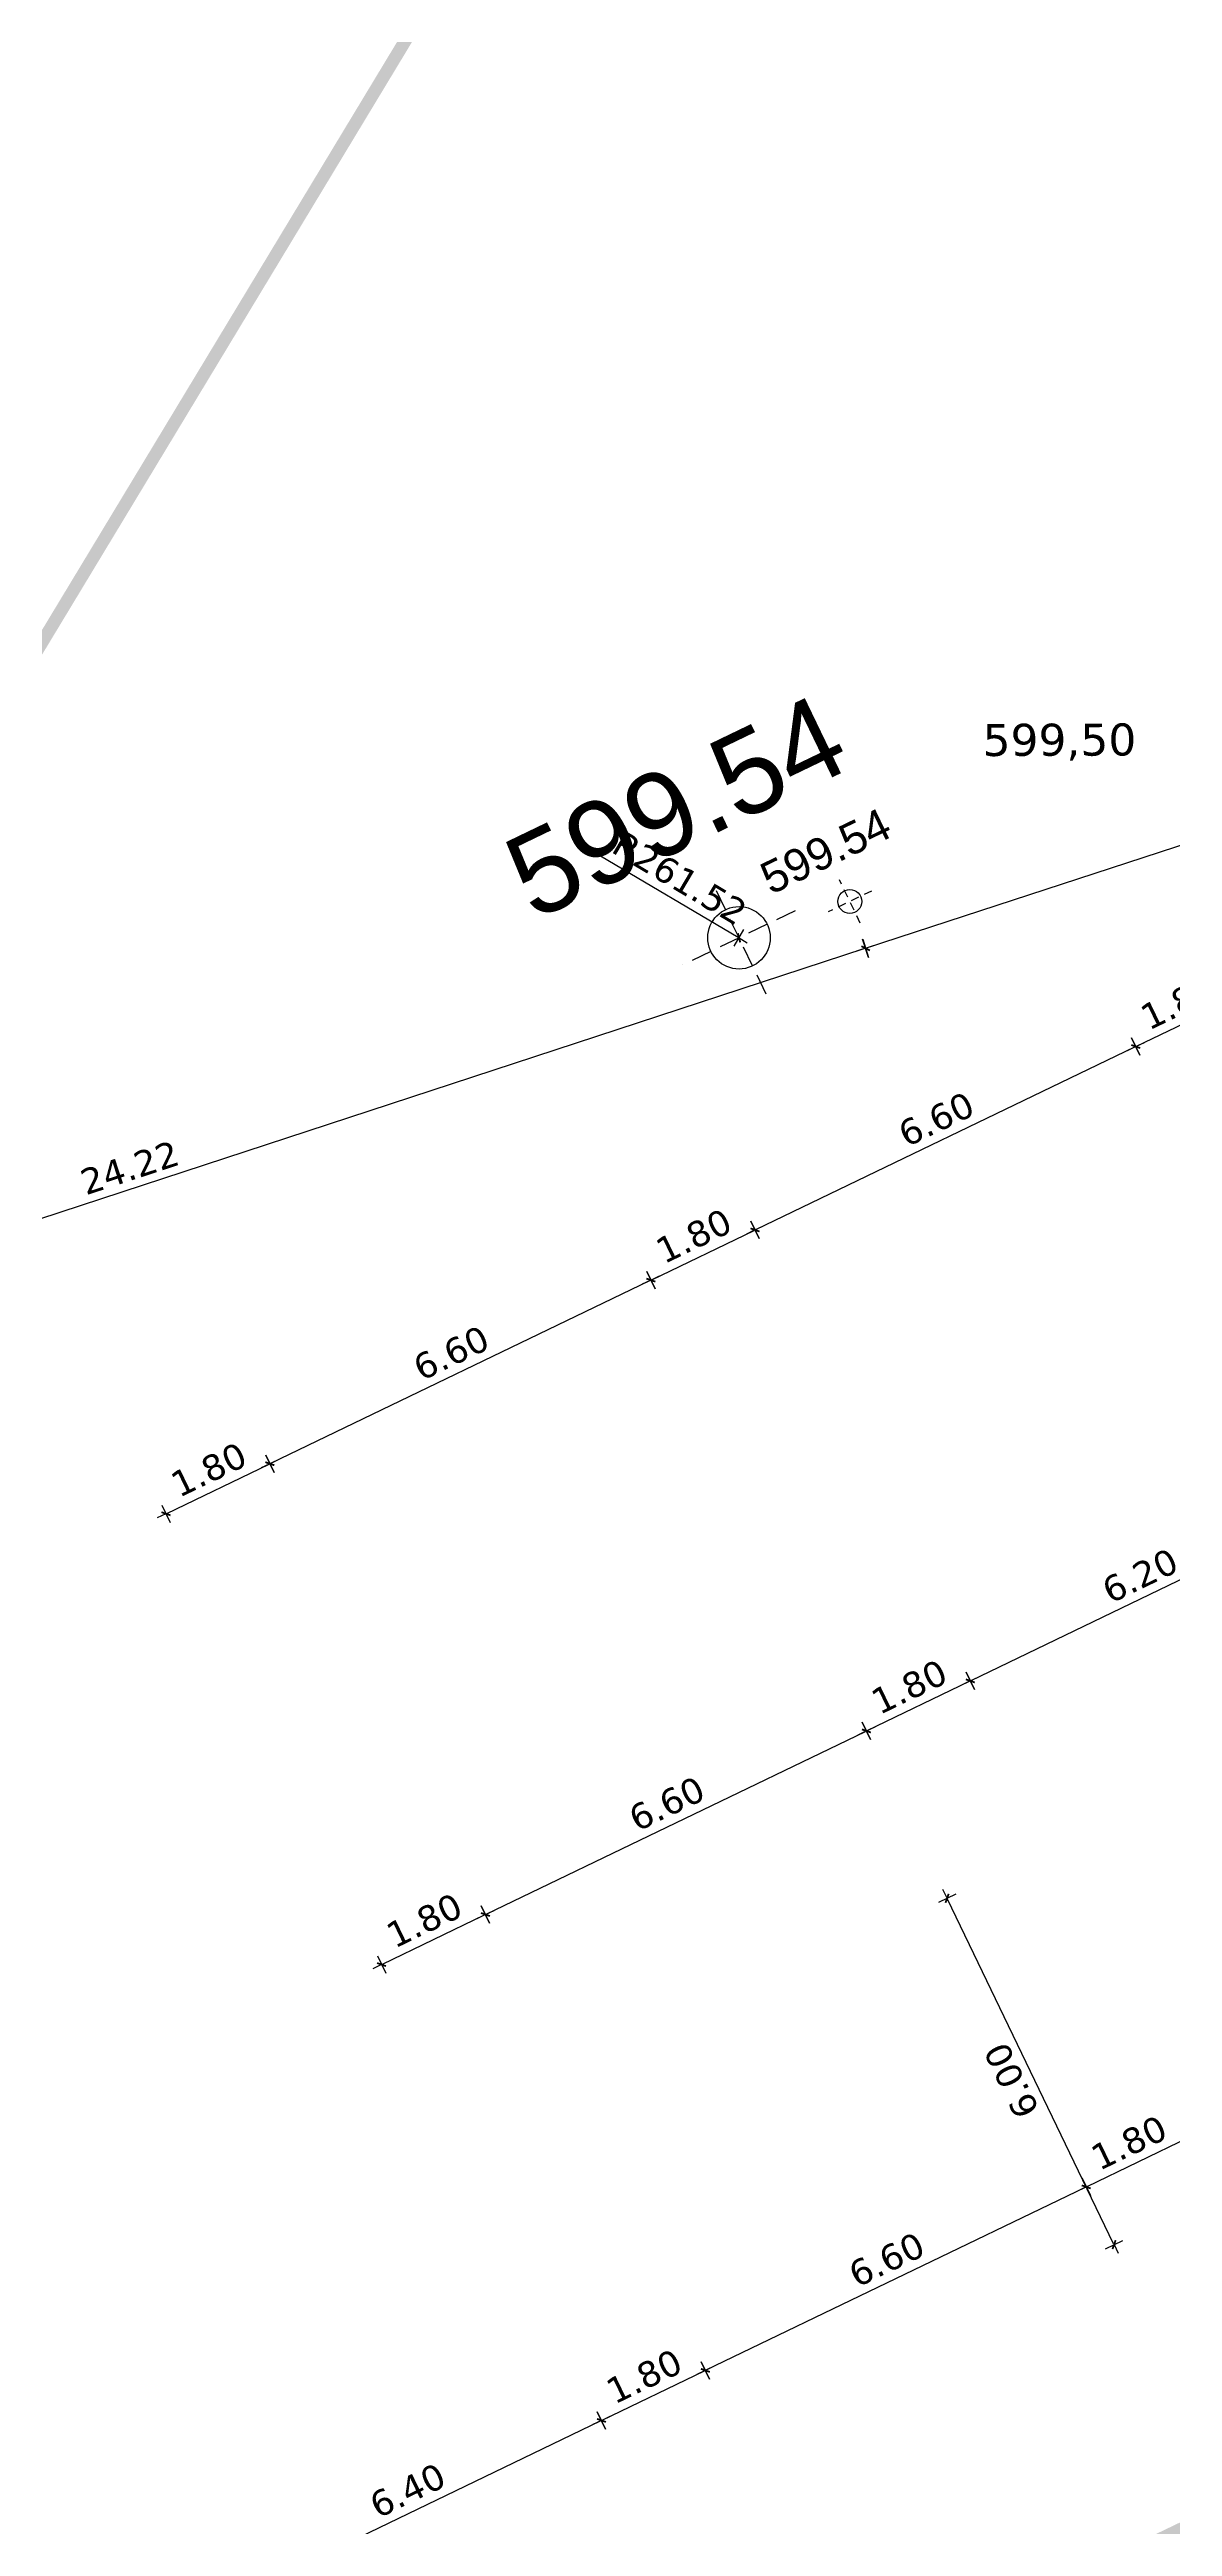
# Model space of a CAD drawing. Header units: metres. Extents: x 679716 to 681053, y 2749449 to 2750332.
# Drawn here: x 680091.03 to 680108.55, y 2749745.29 to 2749783.96 of the extents above; entities that cross this region are included whole.
import ezdxf
from ezdxf.enums import TextEntityAlignment as Align

# ---------------------------------------------------------------- set-up
doc = ezdxf.new("R2010")
doc.units = ezdxf.units.M
doc.linetypes.add('DASHEDX2', pattern=[1.5, 1, -0.5])
for name, color, linetype in [('01-TX-Altimetry 250 Topography', 51, 'Continuous'), ('01-TX-Guideline Altimetry 1000', 32, 'Continuous'), ('01-TX-Length Dimensions 250', 80, 'Continuous'), ('01-TX-Level Secondary Dimensions 250', 10, 'Continuous')]:
    doc.layers.add(name, color=color, linetype=linetype)
doc.layers.add('02-L-Guideline Axis', color=34, linetype='DASHEDX2', lineweight=50, true_color=0xa55200)
doc.layers.add('02-L-Main Axis', color=244, linetype='DASHEDX2', lineweight=50, true_color=0xa50029)
doc.styles.add('E100', font='verdana.ttf', dxfattribs={"height": 0.4})
doc.styles.add('E200', font='verdana.ttf', dxfattribs={"height": 1})
doc.styles.get("Standard").update_dxf_attribs({"font": 'arial.ttf'})
doc.dimstyles.new('E250', dxfattribs={"dimscale": 0.03, "dimtxt": 0.4, "dimasz": 0.5, "dimexe": 0.1, "dimexo": 1, "dimgap": 4, "dimtad": 1, "dimzin": 0, "dimdsep": 46, "dimtxsty": 'E100', "dimblk1": 'LINCOT200', "dimblk2": 'LINCOT200', "dimsah": 1, "dimcen": 0.1, "dimdle": 0.1, "dimse1": 1, "dimse2": 1, "dimclrt": 256, "dimadec": 0, "dimazin": 0, "dimtfac": 0.015385, "dimtofl": 0, "dimtmove": 0, "dimatfit": 3, "dimldrblk": 'LINCOT200', "dimfxl": 1, "dimtolj": 1, "dimtzin": 0, "dimarcsym": 0})

# ---------------------------------------------------------------- blocks, each defined once
blk = doc.blocks.new('LINCOT200')
for p, q in [((0, -10), (0, 10)), ((0, 0), (10, 0))]:
    blk.add_line(p, q)
at = {"const_width": 1.88}
blk.add_lwpolyline([(3.5, -3.5), (-3.5, 3.5)], dxfattribs=at)
blk = doc.blocks.new('*D33')
at = {"layer": '01-TX-Length Dimensions 250', "color": 0, "lineweight": -2, "transparency": 16777216}
blk.add_line((680103.781, 2749769.931), (680220.06, 2749808.012), dxfattribs=at)
at = {"layer": '01-TX-Length Dimensions 250', "color": 0, "lineweight": -2, "transparency": 16777216, "xscale": 0.015, "yscale": 0.015, "zscale": 0.015}
for p, rotation in [((680220.075, 2749808.017), 18.13359908929457), ((680103.766, 2749769.926), 198.1335990892945)]:
    blk.add_blockref('LINCOT200', p, dxfattribs=dict(at, rotation=rotation))
at = {"layer": '01-TX-Length Dimensions 250', "transparency": 16777216, "insert": (680161.818, 2749789.284), "char_height": 0.4, "attachment_point": 5, "rotation": 18.1336, "style": 'E100'}
blk.add_mtext('\\A1;122.39', dxfattribs=at)
blk = doc.blocks.new('*D42')
at = {"layer": '01-TX-Length Dimensions 250', "color": 0, "lineweight": -2, "transparency": 16777216}
blk.add_line((680103.752, 2749769.921), (680080.762, 2749762.387), dxfattribs=at)
at = {"layer": '01-TX-Length Dimensions 250', "color": 0, "lineweight": -2, "transparency": 16777216, "xscale": 0.015, "yscale": 0.015, "zscale": 0.015}
for p, rotation in [((680103.766, 2749769.926), 18.14624663615983), ((680080.748, 2749762.382), 198.1462466361598)]:
    blk.add_blockref('LINCOT200', p, dxfattribs=dict(at, rotation=rotation))
at = {"layer": '01-TX-Length Dimensions 250', "transparency": 16777216, "insert": (680092.28, 2749766.503), "char_height": 0.4, "attachment_point": 5, "rotation": 18.1462, "style": 'E100'}
blk.add_mtext('\\A1;24.22', dxfattribs=at)
blk = doc.blocks.new('Cotes Altimetriques')
at = {"linetype": 'DASHEDX2', "ltscale": 0.5}
for points in [[(0, -1.5), (0, 1.5)], [(1.5, 0), (-1.5, 0)]]:
    blk.add_lwpolyline(points, dxfattribs=at)
blk.add_circle((0, 0), 0.75)
at = {"ltscale": 0.3}
blk.add_attdef('COTES', text='', height=2, dxfattribs=at).set_placement((0, 3.5), align=Align.MIDDLE)
blk = doc.blocks.new('*D201')
at = {"layer": '01-TX-Length Dimensions 250', "color": 0, "lineweight": -2, "transparency": 16777216}
for p, q in [((680099.629, 2749771.371), (680101.777, 2749770.098)), ((680326.795, 2749636.81), (680326.801, 2749636.81)), ((680326.798, 2749636.807), (680326.798, 2749636.813))]:
    blk.add_line(p, q, dxfattribs=at)
at = {"layer": '01-TX-Length Dimensions 250', "color": 0, "lineweight": -2, "transparency": 16777216, "xscale": 0.015, "yscale": 0.015, "zscale": 0.015, "rotation": 329.3601411404944}
blk.add_blockref('LINCOT200', (680101.79, 2749770.09), dxfattribs=at)
at = {"layer": '01-TX-Length Dimensions 250', "transparency": 16777216, "insert": (680100.864, 2749771.021), "char_height": 0.4, "attachment_point": 5, "rotation": 329.3601, "style": 'E100'}
blk.add_mtext('\\A1;R261.52', dxfattribs=at)
blk = doc.blocks.new('*D226')
at = {"layer": '01-TX-Length Dimensions 250', "color": 0, "lineweight": -2, "transparency": 16777216}
blk.add_line((680086.242, 2749766.865), (680083.671, 2749768.295), dxfattribs=at)
at = {"layer": '01-TX-Length Dimensions 250', "color": 0, "lineweight": -2, "transparency": 16777216, "xscale": 0.015, "yscale": 0.015, "zscale": 0.015, "rotation": 150.9177419401079}
blk.add_blockref('LINCOT200', (680083.658, 2749768.302), dxfattribs=at)
at = {"layer": '01-TX-Length Dimensions 250', "transparency": 16777216, "insert": (680085.319, 2749767.755), "char_height": 0.4, "attachment_point": 5, "rotation": 330.9177, "style": 'E100'}
blk.add_mtext('\\A1;R288.85', dxfattribs=at)
blk = doc.blocks.new('*D1294')
at = {"layer": '01-TX-Length Dimensions 250', "color": 0, "lineweight": -2, "transparency": 16777216}
blk.add_line((680093.891, 2749744.173), (680099.629, 2749746.938), dxfattribs=at)
at = {"layer": '01-TX-Length Dimensions 250', "color": 0, "lineweight": -2, "transparency": 16777216, "xscale": 0.015, "yscale": 0.015, "zscale": 0.015}
for p, rotation in [((680099.643, 2749746.945), 25.73296030619198), ((680093.878, 2749744.166), 205.732960306192)]:
    blk.add_blockref('LINCOT200', p, dxfattribs=dict(at, rotation=rotation))
at = {"layer": '01-TX-Length Dimensions 250', "transparency": 16777216, "insert": (680096.618, 2749745.851), "char_height": 0.4, "attachment_point": 5, "rotation": 25.733, "style": 'E100'}
blk.add_mtext('\\A1;6.40', dxfattribs=at)
blk = doc.blocks.new('*D1295')
at = {"layer": '01-TX-Length Dimensions 250', "color": 0, "lineweight": -2, "transparency": 16777216}
blk.add_line((680101.278, 2749747.733), (680107.195, 2749750.585), dxfattribs=at)
at = {"layer": '01-TX-Length Dimensions 250', "color": 0, "lineweight": -2, "transparency": 16777216, "xscale": 0.015, "yscale": 0.015, "zscale": 0.015}
for p, rotation in [((680107.208, 2749750.591), 25.73296030619198), ((680101.264, 2749747.726), 205.732960306192)]:
    blk.add_blockref('LINCOT200', p, dxfattribs=dict(at, rotation=rotation))
at = {"layer": '01-TX-Length Dimensions 250', "transparency": 16777216, "insert": (680104.094, 2749749.455), "char_height": 0.4, "attachment_point": 5, "rotation": 25.733, "style": 'E100'}
blk.add_mtext('\\A1;6.60', dxfattribs=at)
blk = doc.blocks.new('*D1412')
at = {"layer": '01-TX-Length Dimensions 250', "color": 0, "lineweight": -2, "transparency": 16777216}
blk.add_line((680099.656, 2749746.951), (680101.251, 2749747.72), dxfattribs=at)
at = {"layer": '01-TX-Length Dimensions 250', "color": 0, "lineweight": -2, "transparency": 16777216, "xscale": 0.015, "yscale": 0.015, "zscale": 0.015}
for p, rotation in [((680101.264, 2749747.726), 25.73296030619198), ((680099.643, 2749746.945), 205.732960306192)]:
    blk.add_blockref('LINCOT200', p, dxfattribs=dict(at, rotation=rotation))
at = {"layer": '01-TX-Length Dimensions 250', "transparency": 16777216, "insert": (680100.31, 2749747.632), "char_height": 0.4, "attachment_point": 5, "rotation": 25.733, "style": 'E100'}
blk.add_mtext('\\A1;1.80', dxfattribs=at)
blk = doc.blocks.new('*D1413')
at = {"layer": '01-TX-Length Dimensions 250', "color": 0, "lineweight": -2, "transparency": 16777216}
blk.add_line((680107.222, 2749750.598), (680108.816, 2749751.366), dxfattribs=at)
at = {"layer": '01-TX-Length Dimensions 250', "color": 0, "lineweight": -2, "transparency": 16777216, "xscale": 0.015, "yscale": 0.015, "zscale": 0.015}
for p, rotation in [((680108.83, 2749751.373), 25.73296030619198), ((680107.208, 2749750.591), 205.732960306192)]:
    blk.add_blockref('LINCOT200', p, dxfattribs=dict(at, rotation=rotation))
at = {"layer": '01-TX-Length Dimensions 250', "transparency": 16777216, "insert": (680107.876, 2749751.279), "char_height": 0.4, "attachment_point": 5, "rotation": 25.733, "style": 'E100'}
blk.add_mtext('\\A1;1.80', dxfattribs=at)
blk = doc.blocks.new('*D1464')
at = {"layer": '01-TX-Length Dimensions 250', "color": 0, "lineweight": -2, "transparency": 16777216}
blk.add_line((680107.636, 2749749.703), (680105.043, 2749755.083), dxfattribs=at)
at = {"layer": '01-TX-Length Dimensions 250', "color": 0, "lineweight": -2, "transparency": 16777216, "xscale": 0.015, "yscale": 0.015, "zscale": 0.015}
for p, rotation in [((680105.037, 2749755.096), 115.732960306192), ((680107.643, 2749749.69), 295.732960306192)]:
    blk.add_blockref('LINCOT200', p, dxfattribs=dict(at, rotation=rotation))
at = {"layer": '01-TX-Length Dimensions 250', "transparency": 16777216, "insert": (680106.044, 2749752.251), "char_height": 0.4, "attachment_point": 5, "rotation": 115.733, "style": 'E100'}
blk.add_mtext('\\A1;6.00', dxfattribs=at)
blk = doc.blocks.new('*D1465')
at = {"layer": '01-TX-Length Dimensions 250', "color": 0, "lineweight": -2, "transparency": 16777216}
blk.add_line((680096.225, 2749754.068), (680097.819, 2749754.837), dxfattribs=at)
at = {"layer": '01-TX-Length Dimensions 250', "color": 0, "lineweight": -2, "transparency": 16777216, "xscale": 0.015, "yscale": 0.015, "zscale": 0.015}
for p, rotation in [((680097.833, 2749754.843), 25.73296030619198), ((680096.211, 2749754.062), 205.732960306192)]:
    blk.add_blockref('LINCOT200', p, dxfattribs=dict(at, rotation=rotation))
at = {"layer": '01-TX-Length Dimensions 250', "transparency": 16777216, "insert": (680096.879, 2749754.749), "char_height": 0.4, "attachment_point": 5, "rotation": 25.733, "style": 'E100'}
blk.add_mtext('\\A1;1.80', dxfattribs=at)
blk = doc.blocks.new('*D1466')
at = {"layer": '01-TX-Length Dimensions 250', "color": 0, "lineweight": -2, "transparency": 16777216}
blk.add_line((680097.846, 2749754.85), (680103.764, 2749757.702), dxfattribs=at)
at = {"layer": '01-TX-Length Dimensions 250', "color": 0, "lineweight": -2, "transparency": 16777216, "xscale": 0.015, "yscale": 0.015, "zscale": 0.015}
for p, rotation in [((680103.778, 2749757.709), 25.73296030619198), ((680097.833, 2749754.843), 205.732960306192)]:
    blk.add_blockref('LINCOT200', p, dxfattribs=dict(at, rotation=rotation))
at = {"layer": '01-TX-Length Dimensions 250', "transparency": 16777216, "insert": (680100.663, 2749756.572), "char_height": 0.4, "attachment_point": 5, "rotation": 25.733, "style": 'E100'}
blk.add_mtext('\\A1;6.60', dxfattribs=at)
blk = doc.blocks.new('*D1467')
at = {"layer": '01-TX-Length Dimensions 250', "color": 0, "lineweight": -2, "transparency": 16777216}
blk.add_line((680105.413, 2749758.497), (680110.97, 2749761.175), dxfattribs=at)
at = {"layer": '01-TX-Length Dimensions 250', "color": 0, "lineweight": -2, "transparency": 16777216, "xscale": 0.015, "yscale": 0.015, "zscale": 0.015}
for p, rotation in [((680110.983, 2749761.182), 25.73296030619198), ((680105.399, 2749758.49), 205.732960306192)]:
    blk.add_blockref('LINCOT200', p, dxfattribs=dict(at, rotation=rotation))
at = {"layer": '01-TX-Length Dimensions 250', "transparency": 16777216, "insert": (680108.049, 2749760.132), "char_height": 0.4, "attachment_point": 5, "rotation": 25.733, "style": 'E100'}
blk.add_mtext('\\A1;6.20', dxfattribs=at)
blk = doc.blocks.new('*D1468')
at = {"layer": '01-TX-Length Dimensions 250', "color": 0, "lineweight": -2, "transparency": 16777216}
blk.add_line((680092.86, 2749761.105), (680094.455, 2749761.874), dxfattribs=at)
at = {"layer": '01-TX-Length Dimensions 250', "color": 0, "lineweight": -2, "transparency": 16777216, "xscale": 0.015, "yscale": 0.015, "zscale": 0.015}
for p, rotation in [((680094.468, 2749761.88), 25.73296030619198), ((680092.847, 2749761.099), 205.732960306192)]:
    blk.add_blockref('LINCOT200', p, dxfattribs=dict(at, rotation=rotation))
at = {"layer": '01-TX-Length Dimensions 250', "transparency": 16777216, "insert": (680093.515, 2749761.786), "char_height": 0.4, "attachment_point": 5, "rotation": 25.733, "style": 'E100'}
blk.add_mtext('\\A1;1.80', dxfattribs=at)
blk = doc.blocks.new('*D1469')
at = {"layer": '01-TX-Length Dimensions 250', "color": 0, "lineweight": -2, "transparency": 16777216}
blk.add_line((680094.482, 2749761.887), (680100.4, 2749764.739), dxfattribs=at)
at = {"layer": '01-TX-Length Dimensions 250', "color": 0, "lineweight": -2, "transparency": 16777216, "xscale": 0.015, "yscale": 0.015, "zscale": 0.015}
for p, rotation in [((680100.414, 2749764.746), 25.73296030619198), ((680094.468, 2749761.88), 205.732960306192)]:
    blk.add_blockref('LINCOT200', p, dxfattribs=dict(at, rotation=rotation))
at = {"layer": '01-TX-Length Dimensions 250', "transparency": 16777216, "insert": (680097.298, 2749763.608), "char_height": 0.4, "attachment_point": 5, "rotation": 25.733, "style": 'E100'}
blk.add_mtext('\\A1;6.60', dxfattribs=at)
blk = doc.blocks.new('*D1470')
at = {"layer": '01-TX-Length Dimensions 250', "color": 0, "lineweight": -2, "transparency": 16777216}
blk.add_line((680100.427, 2749764.752), (680102.026, 2749765.523), dxfattribs=at)
at = {"layer": '01-TX-Length Dimensions 250', "color": 0, "lineweight": -2, "transparency": 16777216, "xscale": 0.015, "yscale": 0.015, "zscale": 0.015}
for p, rotation in [((680102.039, 2749765.529), 25.73296030619198), ((680100.414, 2749764.746), 205.732960306192)]:
    blk.add_blockref('LINCOT200', p, dxfattribs=dict(at, rotation=rotation))
at = {"layer": '01-TX-Length Dimensions 250', "transparency": 16777216, "insert": (680101.084, 2749765.434), "char_height": 0.4, "attachment_point": 5, "rotation": 25.733, "style": 'E100'}
blk.add_mtext('\\A1;1.80', dxfattribs=at)
blk = doc.blocks.new('*D1471')
at = {"layer": '01-TX-Length Dimensions 250', "color": 0, "lineweight": -2, "transparency": 16777216}
blk.add_line((680102.053, 2749765.536), (680107.967, 2749768.386), dxfattribs=at)
at = {"layer": '01-TX-Length Dimensions 250', "color": 0, "lineweight": -2, "transparency": 16777216, "xscale": 0.015, "yscale": 0.015, "zscale": 0.015}
for p, rotation in [((680107.981, 2749768.393), 25.73296030619198), ((680102.039, 2749765.529), 205.732960306192)]:
    blk.add_blockref('LINCOT200', p, dxfattribs=dict(at, rotation=rotation))
at = {"layer": '01-TX-Length Dimensions 250', "transparency": 16777216, "insert": (680104.868, 2749767.257), "char_height": 0.4, "attachment_point": 5, "rotation": 25.733, "style": 'E100'}
blk.add_mtext('\\A1;6.60', dxfattribs=at)
blk = doc.blocks.new('*D1472')
at = {"layer": '01-TX-Length Dimensions 250', "color": 0, "lineweight": -2, "transparency": 16777216}
blk.add_line((680107.994, 2749768.399), (680109.589, 2749769.168), dxfattribs=at)
at = {"layer": '01-TX-Length Dimensions 250', "color": 0, "lineweight": -2, "transparency": 16777216, "xscale": 0.015, "yscale": 0.015, "zscale": 0.015}
for p, rotation in [((680109.602, 2749769.174), 25.73296030619198), ((680107.981, 2749768.393), 205.732960306192)]:
    blk.add_blockref('LINCOT200', p, dxfattribs=dict(at, rotation=rotation))
at = {"layer": '01-TX-Length Dimensions 250', "transparency": 16777216, "insert": (680108.649, 2749769.08), "char_height": 0.4, "attachment_point": 5, "rotation": 25.733, "style": 'E100'}
blk.add_mtext('\\A1;1.80', dxfattribs=at)
blk = doc.blocks.new('*D1488')
at = {"layer": '01-TX-Length Dimensions 250', "color": 0, "lineweight": -2, "transparency": 16777216}
blk.add_line((680103.791, 2749757.715), (680105.386, 2749758.484), dxfattribs=at)
at = {"layer": '01-TX-Length Dimensions 250', "color": 0, "lineweight": -2, "transparency": 16777216, "xscale": 0.015, "yscale": 0.015, "zscale": 0.015}
for p, rotation in [((680105.399, 2749758.49), 25.73296030619198), ((680103.778, 2749757.709), 205.732960306192)]:
    blk.add_blockref('LINCOT200', p, dxfattribs=dict(at, rotation=rotation))
at = {"layer": '01-TX-Length Dimensions 250', "transparency": 16777216, "insert": (680104.446, 2749758.396), "char_height": 0.4, "attachment_point": 5, "rotation": 25.733, "style": 'E100'}
blk.add_mtext('\\A1;1.80', dxfattribs=at)

msp = doc.modelspace()

# ---------------------------------------------------------------- linework, layer by layer
at = {"layer": '02-L-Guideline Axis', "const_width": 0.3}
msp.add_lwpolyline([(680084.689, 2749733.627), (680623.385, 2749993.274)], dxfattribs=at)
at = {"layer": '02-L-Main Axis', "const_width": 0.2, "flags": 128}
msp.add_lwpolyline([(680243.426, 2749895.792, 0.072661), (680215.721, 2749887.527, 0.160948), (680084.761, 2749764.512)], format="xyb", dxfattribs=at)

# ---------------------------------------------------------------- block references
at = {"layer": '01-TX-Guideline Altimetry 1000', "ltscale": 0.3, "xscale": 0.65, "yscale": 0.65, "zscale": 0.65, "rotation": 25.73366104797413}
msp.add_blockref('Cotes Altimetriques', (680101.79, 2749770.09), dxfattribs=at).add_auto_attribs({'COTES': '599.54'})
at = {"layer": '01-TX-Level Secondary Dimensions 250', "ltscale": 0.3, "xscale": 0.25, "yscale": 0.25, "zscale": 0.25, "rotation": 25.73366104797413}
msp.add_blockref('Cotes Altimetriques', (680103.519, 2749770.657), dxfattribs=at).add_auto_attribs({'COTES': '599.54'})

# ---------------------------------------------------------------- texts
at = {"layer": '01-TX-Altimetry 250 Topography', "ltscale": 0.3, "insert": (680105.589, 2749773.428), "char_height": 0.5, "attachment_point": 1, "rotation": 0.2187, "style": 'E200'}
msp.add_mtext_dynamic_manual_height_columns('599,50', width=6.56735, gutter_width=2, heights=[0], dxfattribs=at)

# ---------------------------------------------------------------- dimensions: what is measured, and where the dimension line sits
at = {"layer": '01-TX-Length Dimensions 250'}
dim = msp.add_aligned_dim(p1=(680103.524, 2749770.665), p2=(680219.833, 2749808.756), distance=-0.777, dimstyle='E250', dxfattribs=at)
dim.commit()
dim.dimension.update_dxf_attribs({"geometry": '*D33', "text_midpoint": (680161.818, 2749789.284)})
dim = msp.add_radius_dim(center=(680326.798, 2749636.81), mpoint=(680101.79, 2749770.09), dimstyle='E250', dxfattribs=at)
dim.commit()
dim.dimension.update_dxf_attribs({"geometry": '*D201', "text_midpoint": (680100.696, 2749770.738)})
dim = msp.add_linear_dim(base=(680080.748, 2749762.382), p1=(680103.524, 2749770.665), p2=(680080.506, 2749763.121), angle=198.1462, dimstyle='E250', dxfattribs=at)
dim.commit()
dim.dimension.update_dxf_attribs({"geometry": '*D42', "text_midpoint": (680092.381, 2749766.195), "dimtype": 161})
for base, p1, p2, angle, picture, middle in [((680109.602, 2749769.174), (680108.458, 2749767.402), (680110.08, 2749768.184), 25.733, '*D1472', (680108.649, 2749769.08)), ((680107.981, 2749768.393), (680102.256, 2749765.079), (680108.458, 2749767.402), 25.733, '*D1471', (680104.868, 2749767.257)), ((680102.039, 2749765.529), (680100.631, 2749764.296), (680102.256, 2749765.079), 25.733, '*D1470', (680101.084, 2749765.434)), ((680100.414, 2749764.746), (680094.946, 2749760.889), (680100.631, 2749764.296), 25.733, '*D1469', (680097.298, 2749763.608)), ((680094.468, 2749761.88), (680093.324, 2749760.108), (680094.946, 2749760.889), 25.733, '*D1468', (680093.515, 2749761.786)), ((680110.983, 2749761.182), (680105.877, 2749757.499), (680111.461, 2749760.191), 25.733, '*D1467', (680108.049, 2749760.132)), ((680105.399, 2749758.49), (680104.255, 2749756.718), (680105.877, 2749757.499), 25.733, '*D1488', (680104.446, 2749758.396)), ((680103.778, 2749757.709), (680098.05, 2749754.393), (680104.255, 2749756.718), 25.733, '*D1466', (680100.663, 2749756.572)), ((680097.833, 2749754.843), (680096.428, 2749753.611), (680098.05, 2749754.393), 25.733, '*D1465', (680096.879, 2749754.749)), ((680105.037, 2749755.096), (680107.643, 2749749.69), (680105.037, 2749755.096), 115.733, '*D1464', (680106.044, 2749752.251)), ((680108.83, 2749751.373), (680107.643, 2749749.69), (680109.263, 2749750.473), 25.733, '*D1413', (680107.876, 2749751.279)), ((680107.208, 2749750.591), (680101.7, 2749746.823), (680107.643, 2749749.69), 25.733, '*D1295', (680104.094, 2749749.455)), ((680101.264, 2749747.726), (680100.078, 2749746.042), (680101.7, 2749746.823), 25.733, '*D1412', (680100.31, 2749747.632)), ((680099.643, 2749746.945), (680094.312, 2749743.265), (680100.078, 2749746.042), 25.733, '*D1294', (680096.618, 2749745.851))]:
    dim = msp.add_linear_dim(base=base, p1=p1, p2=p2, angle=angle, dimstyle='E250', dxfattribs=at)
    dim.commit()
    dim.dimension.update_dxf_attribs({"geometry": picture, "text_midpoint": middle})
dim = msp.add_radius_dim(center=(680336.094, 2749627.9), mpoint=(680083.658, 2749768.302), dimstyle='E250', dxfattribs=at)
dim.commit()
dim.dimension.update_dxf_attribs({"geometry": '*D226', "text_midpoint": (680085.159, 2749767.467), "dimtype": 164})

doc.saveas('drawing.dxf')
